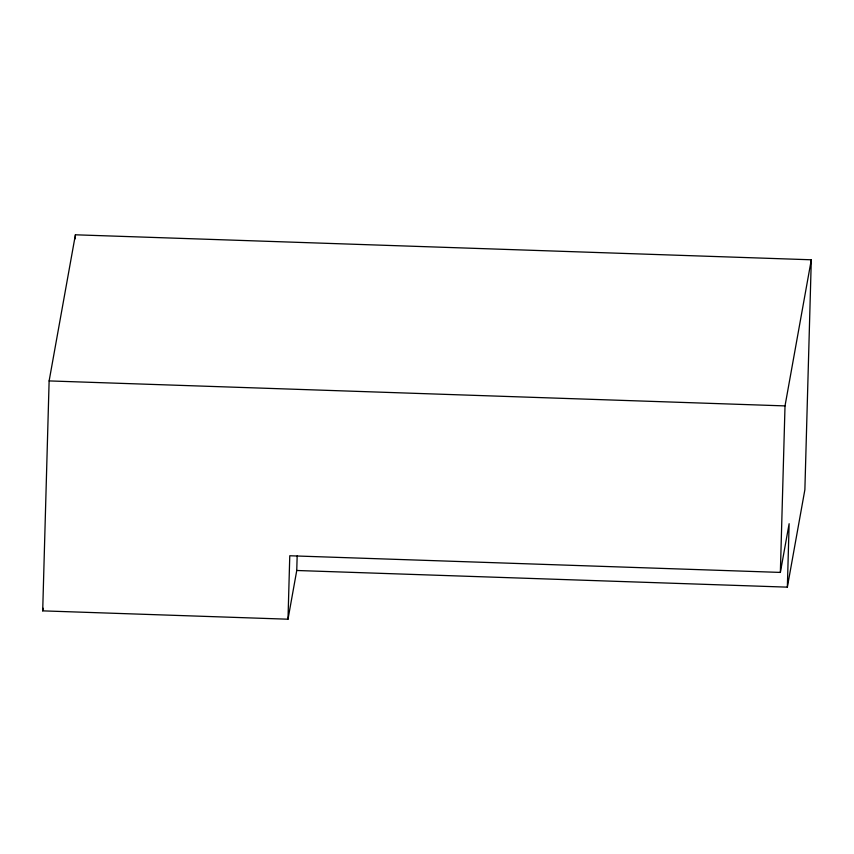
<?xml version="1.0" encoding="UTF-8"?>
<svg xmlns="http://www.w3.org/2000/svg" width="854" height="854" viewBox="0 0 854 854"><rect width="100%" height="100%" fill="white"/><g stroke="black" fill="none" stroke-linecap="round" stroke-linejoin="round"><path stroke-width="1.28" d="M42.7 610.866L49.126 380.916L75.408 234.797L811.3 259.787L804.874 489.737L787.356 587.146L296.754 570.493L288.001 619.203L42.7 610.866L43.17 608.261M75.291 238.789L75.408 234.797M288.001 619.203L289.773 555.762L780.364 572.415L789.128 523.716L787.356 587.146M296.754 570.493L297.16 555.954M780.364 572.415L785.018 405.906L811.3 259.787M49.126 380.916L785.018 405.906"/></g></svg>
